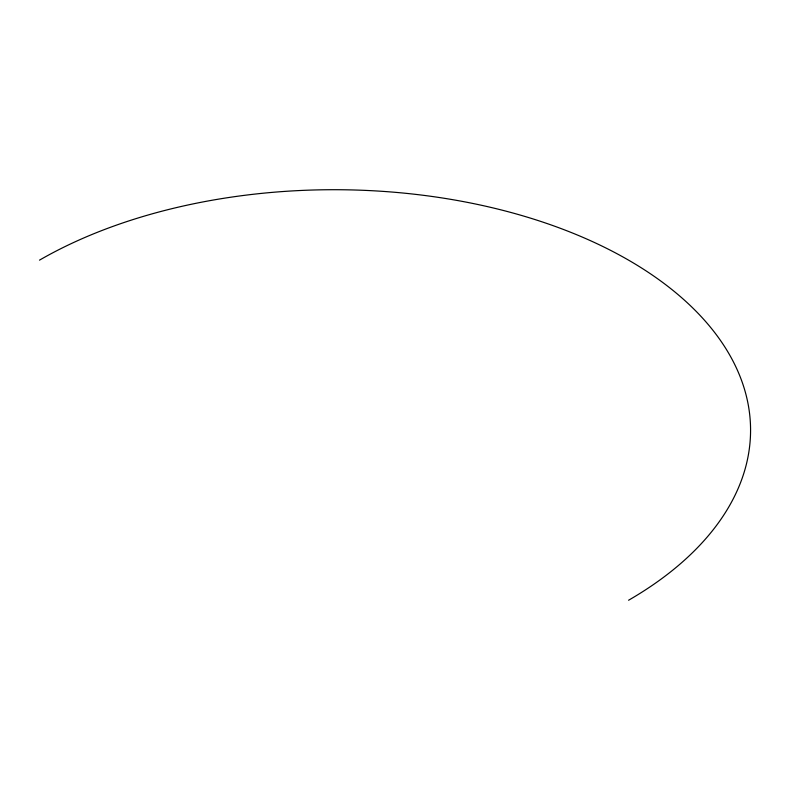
<?xml version="1.0" encoding="UTF-8"?>
<svg xmlns="http://www.w3.org/2000/svg" width="790" height="790" viewBox="0 0 790 790"><rect width="100%" height="100%" fill="white"/><g stroke="black" fill="none" stroke-linecap="round" stroke-linejoin="round"><path stroke-width="1.19" d="M39.5 260.147A416.537 240.486 0 0 1 628.573 260.147A416.537 240.486 0 0 1 628.573 600.242"/></g></svg>
